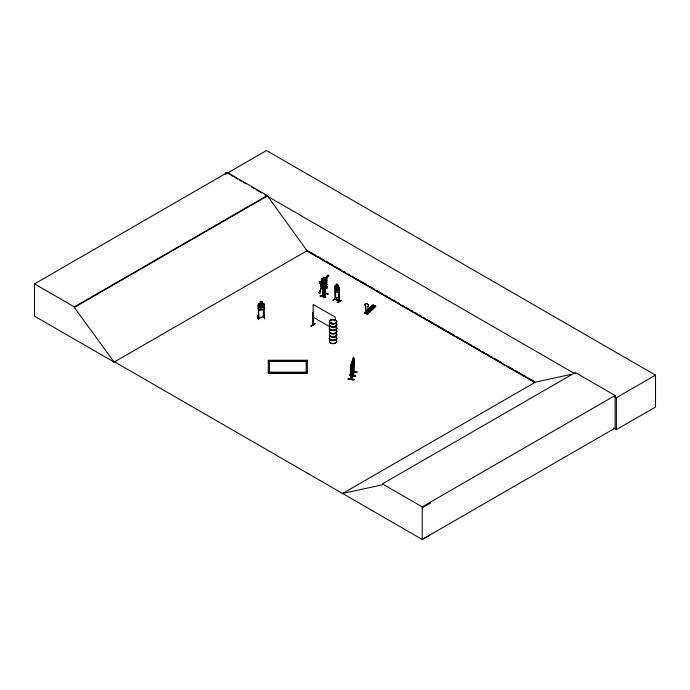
<?xml version="1.0" encoding="UTF-8"?>
<svg xmlns="http://www.w3.org/2000/svg" width="690" height="690" viewBox="0 0 690 690"><rect width="100%" height="100%" fill="white"/><g stroke="black" fill="none" stroke-linecap="round" stroke-linejoin="round"><path stroke-width="1.03" d="M323.015 287.342L323.688 287.178L323.593 295.13M324.636 287.799L325.214 287.609M325.249 295.63L325.309 287.635L324.99 295.898C325.421 294.975 324.162 296.329 325.214 295.587M319.582 291.784L321.454 287.816L319.798 291.784M351.339 378.543L351.124 378.974M351.339 379.034L352.305 375.541M352.633 375.067L352.909 374.61M353.832 371.694L353.961 358.127M354.168 359.085L353.832 372.16M367.554 312.82L367.96 306.731A1.958 1.371 45.9 0 0 367.96 304.471A1.958 1.371 45.9 0 0 365.588 303.652A1.958 1.371 45.9 0 0 365.588 305.912L365.933 312.182L365.528 305.972A1.958 1.371 45.9 0 1 365.528 303.712A1.958 1.371 45.9 0 1 367.899 304.531A1.958 1.371 45.9 0 1 367.899 306.791L367.96 306.731M352.15 368.451L351.072 370.978L352.219 366.545M353.09 365.916L353.961 362.336L352.814 366.778M348.157 379.112C353.547 378.249 358.248 380.897 348.157 379.121L353.875 379.845M348.226 378.896L353.936 379.655M355.617 375.464C353.271 375.11 343.741 373.738 355.626 375.481M366.287 312.354L365.752 311.38L364.932 312.182L365.088 313.277M366.839 311.794L366.209 312.268L366.64 311.966M320.229 296.105L325.766 297.243L320.35 295.682M325.749 297.226L320.229 296.113M354.186 371.867L352.883 375.084L352.883 362.319M351.141 370.987L350.943 365.562L352.142 362.121L352.176 376.335M353.047 363.19L353.453 359.248L352.607 361.353L352.685 364.493M326.249 278.475A4.675 1.415 -81.1 0 1 327.802 275.983L328.13 275.224L328.759 275.327L328.431 276.078A4.675 1.415 -81.1 0 0 326.474 280.304L325.292 280.045L325.326 282.564L325.956 282.659L326.474 280.304M351.995 362.923L351.788 361.284L351.158 365.019L351.193 379.328L351.374 364.475M322.92 295.26L323.179 287.023L322.92 295.26L323.524 295.406M324.611 295.812L324.705 287.523M330.7 323.153L331.096 322.532L331.649 323.006M330.76 322.713L331.364 323.136M335.366 320.358L335.012 320.479M348.234 378.681L353.944 379.44M370.314 308.646L370.642 308.189M321.92 281.977L322.049 278.924L321.48 278.915L321.497 282.072L322.48 281.934M325.568 286.962L325.878 286.1L324.257 283.047L319.651 282.305L321.411 285.979L325.568 286.962L321.402 285.953L320.505 284.927M366.278 311.863L366.735 311.587M338.825 293.25L339.29 291.956L338.781 293.276L335.582 291.439L335.168 285.419L335.642 285.082L338.79 286.954M325.326 282.564L326.172 280.304L326.801 280.399M366.071 311.958L366.709 311.716M319.625 282.365L321.368 282.477L320.988 281.416L322.773 281.822L323.101 282.779M321.316 282.374L320.988 281.416M322.773 281.822L320.971 281.468M322.722 281.848L323.032 282.857L324.257 283.047M326.689 288.36L325.068 283.357L324.507 283.409L326.223 288.265L326.292 280.054L326.853 280.062L326.879 288.041L321.428 286.859M351.443 362.466L351.702 361.81L351.443 362.983M353.125 358.248L353.384 357.601L353.125 358.774M351.15 364.682L351.779 363.466L351.374 367.408M352.142 362.19L351.848 362.862M353.47 358.636L353.815 357.981L352.823 360.43M352.487 363.302L352.426 376.369L352.219 362.336M350.986 378.767L352.487 376.067M353.832 371.824L353.013 374.42M350.96 378.758L350.994 379.302L352.374 375.895M353.944 371.832L353.013 374.799M355.324 376.197L349.545 375.377L355.333 376.214M356.937 372.186L351.227 371.16L356.946 371.919M263.96 307.99L263.304 309.612L258.853 310.052L258.258 308.499L258.853 310.043M263.942 307.956L263.313 309.62L258.845 310.008M325.068 283.357L326.741 288.334L321.385 287.066C316.684 272.567 323.265 291.568 321.661 286.255L321.091 286.393L321.652 286.281M325.956 287.532C328.026 287.126 319.936 287.816 321.945 285.755M325.965 287.696L326.336 287.911M321.454 286.557L320.979 287.825L321.816 288.023L322.29 286.755L321.471 286.643M326.819 284.297L326.249 285.781L326.879 284.323M333.106 300.159L337.056 297.701M337.246 297.77L333.08 300.159M310.949 326.103L315.071 323.696M258.612 319.401L257.603 316.063M258.595 319.599L257.353 316.305M313.536 312.397L313.441 325.266L312.967 325.024L313.165 312.182L313.579 325.188L313.174 324.455M313.579 324.723L313.122 324.455M335.599 299.003L335.142 298.606L335.599 298.873M335.556 286.548L335.185 286.333L335.547 299.339L335.702 290.723M338.894 300.797L339.437 300.9L335.745 298.925M339.428 301.383L339.014 288.377L338.868 301.271C342.068 301.892 328.587 295.898 338.971 300.788M322.713 296.467L324.999 293.129M258.129 317.452C275.983 316.149 245.528 318.849 263.882 317.452L263.96 303.772L262.053 303.359L262.053 301.789L260.156 301.978L260.225 303.626L259.276 304.247L259.276 307.179L260.225 308.344L261.993 308.171L262.942 306.817L262.942 303.893L261.993 303.453L261.984 301.849M258.129 317.918L263.908 317.331M325.033 277.596L323.248 277.182L323.317 278.82L322.428 279.139L322.446 282.081L323.343 283.538M325.042 279.165L325.05 277.561M326.197 279.433L326.775 280.166M330.7 322.687L330.588 322.946M331.588 323.084L331.588 322.756M334.909 320.471L335.366 320.41M335.271 320.634L335.271 317.184L313.165 304.419L313.019 325.042M321.54 286.79L326.836 288.058L326.957 286.798L326.879 288.041M322.937 287.351L323.386 287.437L323.36 295.441L323.593 287.152M326.284 287.989L326.275 286.764L326.948 286.773M322.618 292.819L328.155 293.949L322.739 292.62M326.284 287.903L326.379 286.643M322.463 296.45L324.748 293.293M325.024 293.397L322.73 296.252M323.438 296.648L325.663 293.31M323.662 296.726L325.93 293.604M370.806 308.283C373.109 308.499 369.219 309.655 370.806 308.154M366.649 311.785L366.649 313.338L365.873 313.079M325.007 283.926L325.896 282.865L325.878 279.933L324.981 279.2L324.973 277.63M258.293 318.038L258.258 304.29L260.164 303.583M258.267 308.551L258.319 304.307L258.888 303.721L263.287 303.281L263.96 303.772M263.908 316.865L263.356 317.512L263.321 304.626L263.882 304.687L263.321 304.626M263.847 304.575L263.942 317.452M368.072 312.846L367.253 313.639L365.122 312.915L365.95 311.449M364.786 313.174L366.209 311.707M367.684 310.276L373.048 304.98L375.567 305.843L375.774 306.257L367.632 314.14L364.725 313.139M364.743 313.156L373.048 304.98M366.459 312.096L365.967 312.096L367.365 312.605M367.278 311.112L373.195 305.385M366.571 312.018L365.804 311.751L365.804 313.148M367.442 311.181L373.738 305.567M367.658 311.138L372.833 306.127M373.005 306.282L365.441 313.286M367.253 313.639L368.072 312.182L368.27 313.079M375.765 306.265L367.287 314.036L368.27 312.251M366.821 313.864L375.084 305.834L375.438 306.153M368.46 312.38L375.274 306.093M375.567 305.843L366.951 313.709M367.261 314.019L375.576 305.998L373.048 305.144M331.554 323.024L330.821 323.205M366.028 312.165L366.632 311.915M310.983 326.163L315.106 323.489L310.983 325.904M114.643 361.879L114.195 362.147L34.5 316.132L34.5 283.892L227.389 172.526L267.211 195.512L307.033 250.746L535.026 382.381M227.389 172.526L227.389 173.121L266.504 150.541L655.5 375.127L655.5 407.04L616.386 429.62L613.591 427.998M34.5 283.892L74.322 306.877L267.211 195.512M430.663 534.647L422.22 539.459L114.592 361.853L114.135 362.112L74.322 307.473L267.211 196.107M114.135 362.112L307.481 250.487M335.168 285.419L335.133 299.089L339.23 301.47L339.006 300.642M337.884 286.428L337.928 284.832C334.452 283.193 339.454 284.685 337.841 286.454L338.514 287.368L338.514 290.3L337.841 291.163L336.565 290.43L335.892 288.782L335.892 285.85L336.565 285.72L336.616 284.125L336.565 285.72M339.247 287.764L338.807 286.911L339.23 301.47M339.385 288.593L338.868 288.463M337.289 297.571L333.141 299.96M337.307 302.375L341.654 300.331L337.315 302.574M337.289 302.617L341.662 300.357M342.137 493.747L535.483 382.113L571.104 374.368M342.585 493.479L382.407 484.82L382.407 483.897L575.296 372.531L615.118 395.517L615.118 428.093L422.22 539.459L422.22 506.883L615.118 395.517M575.296 373.454L574.848 373.721L264.434 194.502M614.54 396.638L616.386 397.707L655.5 375.127M325.059 287.885L324.533 287.773M422.22 507.814L430.663 503.001M257.568 316.279L258.569 319.617M330.855 322.782L331.442 322.713M326.879 286.902L326.275 286.781M323.239 295.01L323.688 295.156L323.619 287.118M258.776 317.995L258.741 317.504M263.373 316.882L263.83 317.029M321.385 282.417L320.609 282.538L321.212 284.323L324.033 285.669L324.662 285.108L324.05 283.323L323.049 282.797M258.707 305.092L258.189 305.144L258.741 305.204L258.767 317.849M264.744 319.03L263.502 315.684M260.164 302.013L262.053 301.789M258.267 305.808L263.96 305.265M353.453 358.722L353.047 364.449L352.832 363.734M335.331 299.012L335.331 286.247M339.075 301.151L339.014 292.629M268.272 360.887L307.352 360.887M268.272 361.284L307.352 361.284M268.272 372.169L307.352 372.169M268.272 372.833L307.352 372.833M328.112 275.224L327.905 275.207A5.46 1.647 -81.1 0 0 325.749 279.441L325.292 280.045M328.742 275.319L328.535 275.31A5.46 1.647 -81.1 0 0 326.379 279.536L325.956 282.659M351.357 362.362L351.357 363.932M350.925 365.571L350.994 379.302M351.236 371.332L356.954 372.1M355.281 376.317L349.554 375.369M328 275.991L328.63 276.095M319.824 292.241C321.428 292.422 319.056 290.628 319.099 291.792M326.215 279.398L322.04 278.475L321.48 278.907L321.557 282.089M319.703 282.279L320.195 282.391M324.507 283.409L324.999 283.53M322.644 292.741L328.052 294.052M325.766 297.243L320.358 295.674M326.172 280.304L325.844 280.209A4.675 1.415 -81.1 0 1 326.094 279.027M367.615 312.76L365.752 312.208L365.752 311.38M322.049 286.755L322.014 285.755M371.298 308.197L371.418 308.784L370.332 308.611M321.186 286.41L321.419 287.135L319.772 282.106M227.389 173.121L229.244 174.191M231.098 175.26L232.953 176.329M234.798 177.399L237.576 179.003M239.43 180.073L241.284 181.142M243.139 182.212L245.916 183.816M251.471 187.025L254.248 188.629M256.102 189.698L261.657 192.898M309.344 251.557L315.856 255.317M317.719 256.395L320.514 258.008M322.368 259.078L324.231 260.156M326.094 261.225L328.889 262.838M330.752 263.916L332.606 264.995M334.469 266.064L337.263 267.677M339.126 268.755L340.981 269.825M343.775 271.437L345.638 272.515M347.501 273.585L349.356 274.663M352.15 276.276L354.013 277.346M355.876 278.424L366.114 284.332M368.9 285.945L374.489 289.17M376.343 290.24L382.864 294M384.718 295.079L387.513 296.691M389.376 297.761L391.239 298.839M393.102 299.917L395.888 301.521M397.751 302.599L399.613 303.678M402.399 305.282L404.262 306.36M406.125 307.438L408.92 309.051M410.783 310.12L412.637 311.199M414.5 312.268L417.295 313.881M419.158 314.959L421.012 316.029M423.807 317.642L425.67 318.72M427.533 319.789L434.045 323.55M435.908 324.628L446.145 330.536M448 331.614L454.52 335.375M456.375 336.444L462.895 340.213M464.75 341.283L467.544 342.896M469.407 343.974L471.27 345.043M473.133 346.121L475.919 347.734M477.782 348.804L479.645 349.882M482.431 351.495L484.294 352.564M486.157 353.642L488.02 354.712M490.814 356.325L492.669 357.403M494.532 358.472L501.043 362.241M507.564 366.002L513.144 369.219M515.007 370.297L526.177 376.74M528.031 377.818L534.552 381.579M306.42 250.66L535.164 382.726M313.165 317.184L329.742 326.758M382.407 483.897L422.22 506.883M325.697 293.526L323.403 296.433M335.185 298.649L335.202 299.132M326.172 279.476L326.767 280.14M324.585 283.245L326.267 288.032M351.158 367.951L351.374 368.667L351.995 365.855L351.848 361.293M257.629 316.037L258.647 319.643M616.386 397.707L616.386 429.62M353.513 358.731L353.47 357.066L352.797 364.122M353.047 360.258L353.047 374.825M325.24 287.575L325.145 295.863M323.075 287.066L322.989 295.355M306.213 360.887L306.213 372.574M269.411 360.887L269.411 372.574M225.828 172.405L225.828 174.518M74.322 306.877L74.322 307.473M336.211 330.338A3.666 2.113 0 0 1 333.52 333.494A3.666 2.113 0 0 1 329.501 330.846M336.203 323.99A3.657 2.113 0 0 1 333.512 327.138A3.657 2.113 0 0 1 329.51 324.498M336.203 323.403A3.648 2.105 0 0 1 333.512 326.543A3.648 2.105 0 0 1 329.51 323.912M336.203 327.517A3.657 2.113 0 0 1 333.512 330.665A3.657 2.113 0 0 1 329.51 328.026M336.246 327.293A3.709 2.139 0 0 1 333.52 330.484A3.709 2.139 0 0 1 329.458 327.81M336.246 327.112A3.709 2.139 0 0 1 333.52 330.303A3.709 2.139 0 0 1 329.458 327.629M336.203 326.922A3.648 2.105 0 0 1 333.512 330.07A3.648 2.105 0 0 1 329.51 327.431M336.246 323.774A3.709 2.139 0 0 1 333.52 326.965A3.709 2.139 0 0 1 329.458 324.291M336.246 323.593A3.709 2.139 0 0 1 333.52 326.784A3.709 2.139 0 0 1 329.458 324.11M336.203 330.467A3.657 2.113 0 0 1 333.512 333.624A3.657 2.113 0 0 1 329.51 330.984M336.203 330.786A3.648 2.105 0 0 1 333.512 333.934A3.648 2.105 0 0 1 329.51 331.295M336.185 340.308A3.631 2.096 0 0 1 333.512 343.439A3.631 2.096 0 0 1 329.527 340.817M336.211 330.613A3.666 2.113 0 0 1 333.52 333.762A3.666 2.113 0 0 1 329.501 331.122M336.203 334.029A3.657 2.113 0 0 1 333.512 337.177A3.657 2.113 0 0 1 329.51 334.538M336.203 333.443A3.648 2.105 0 0 1 333.512 336.582A3.648 2.105 0 0 1 329.51 333.951M336.203 337.557A3.657 2.113 0 0 1 333.512 340.705A3.657 2.113 0 0 1 329.51 338.065M336.246 337.332A3.709 2.139 0 0 1 333.52 340.524A3.709 2.139 0 0 1 329.458 337.85M336.246 337.151A3.709 2.139 0 0 1 333.52 340.343A3.709 2.139 0 0 1 329.458 337.669M336.203 336.962A3.648 2.105 0 0 1 333.512 340.11A3.648 2.105 0 0 1 329.51 337.47M336.246 333.813A3.709 2.139 0 0 1 333.52 337.005A3.709 2.139 0 0 1 329.458 334.331M336.246 333.632A3.709 2.139 0 0 1 333.52 336.824A3.709 2.139 0 0 1 329.458 334.15M336.203 340.506A3.657 2.113 0 0 1 333.512 343.663A3.657 2.113 0 0 1 329.51 341.024M318.616 292.638L319.979 293.164L318.616 292.638M324.611 285.557L322.748 284.306L321.523 284.884L322.299 284.004L320.807 282.659L322.575 283.875L323.791 283.34L323.041 284.185L324.611 285.557M322.152 285.979L326.353 286.98L322.152 285.979M261.683 302.177L260.544 302.289L260.544 302.815L261.683 302.703L261.683 302.177M261.993 303.98L260.225 304.152L260.225 307.085L261.993 306.912L261.993 303.98M307.352 360.232L268.272 360.232L268.272 373.23L307.352 373.23L307.352 360.232M324.68 277.829L323.61 277.578L323.61 278.105L324.68 278.346L324.68 277.829M324.981 279.726L323.317 279.346L323.343 282.279L324.999 282.667L324.981 279.726M323.162 283.116L321.497 282.736L322.109 284.522L323.774 284.901L323.162 283.116M374.748 306.645L372.229 305.774L374.748 306.645M374.196 307.179L371.677 306.308L374.196 307.179M373.368 307.973L370.849 307.11L373.368 307.973M372.635 308.68L370.116 307.818L372.635 308.68M371.807 309.482L369.288 308.62L371.807 309.482M337.608 285.013L336.798 284.547L337.608 285.539L337.608 285.013M337.841 286.98L336.565 286.247L336.565 289.179L337.841 289.912L337.841 286.98M331.209 323.455A3.666 2.113 0 0 0 336.703 321.626A3.666 2.113 0 0 0 331.209 319.789A3.666 2.113 0 0 0 331.209 323.455M330.467 323.291A3.631 2.096 0 0 0 336.548 322.342A3.631 2.096 0 0 0 332.097 319.781A3.631 2.096 0 0 0 330.467 323.291M331.217 323.619A3.64 2.105 0 0 0 336.677 321.799A3.64 2.105 0 0 0 331.217 319.979A3.64 2.105 0 0 0 331.217 323.619"/></g></svg>
